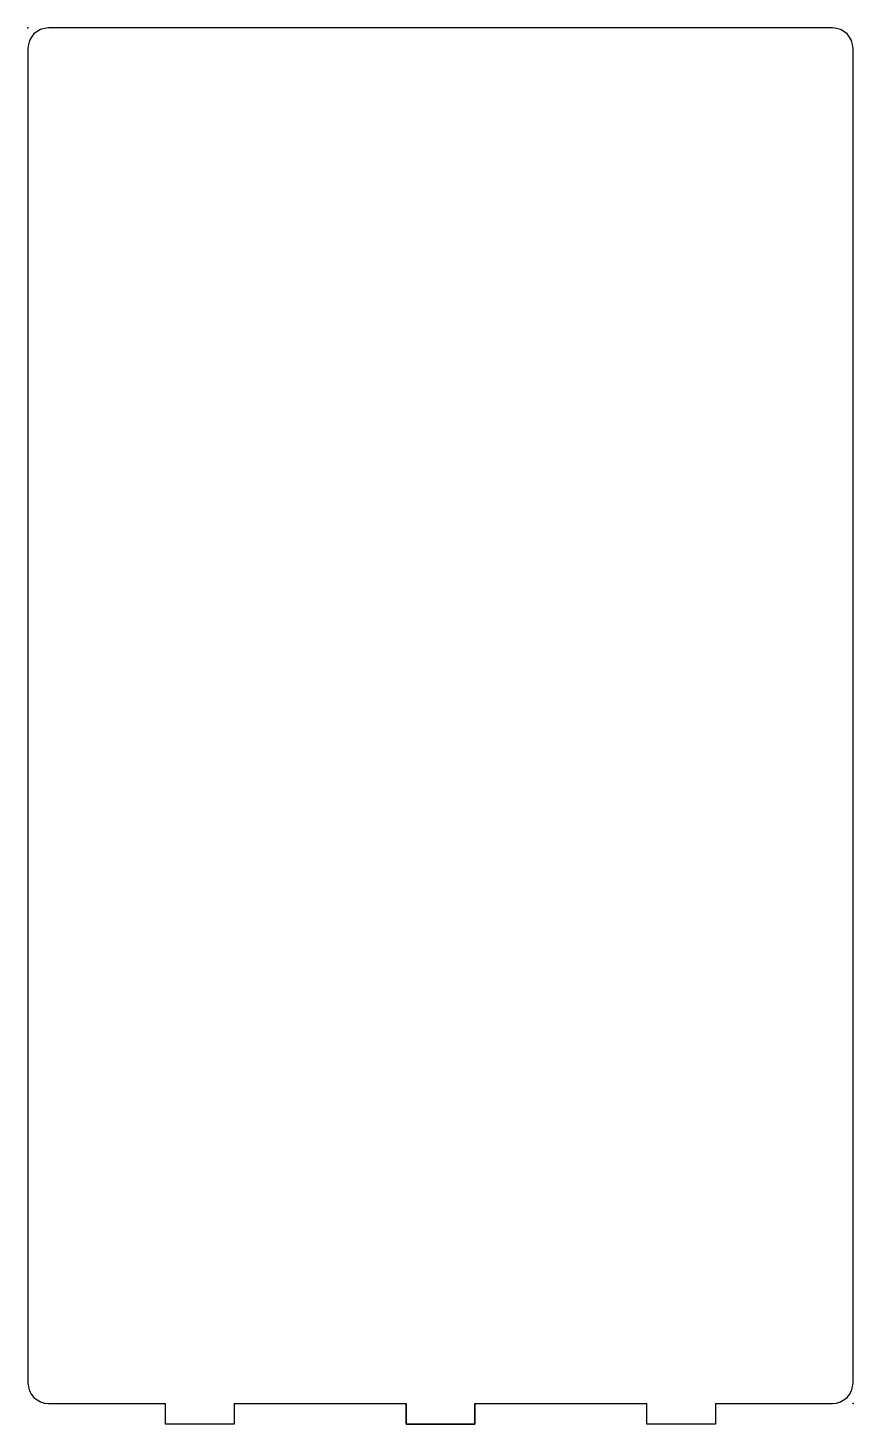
# Model space of a CAD drawing. Header units: millimetres. Extents: x 0 to 120, y 0 to 203.
import ezdxf

# ---------------------------------------------------------------- set-up
doc = ezdxf.new("R2010")
doc.units = ezdxf.units.MM
doc.layers.get('0').update_dxf_attribs({"linetype": 'CONTINUOUS'})

msp = doc.modelspace()

# ---------------------------------------------------------------- linework, layer by layer
for p, q in [((117, 203), (3, 203)), ((0, 200), (0, 6)), ((120, 6), (120, 200)), ((3, 3), (20, 3)), ((3, 3), (20, 3)), ((20, 0), (20, 3)), ((30, 3), (30, 0)), ((30, 3), (55, 3)), ((55, 3), (55, 0)), ((55, 0), (55, 3)), ((65, 0), (65, 3)), ((65, 3), (65, 0)), ((65, 3), (90, 3)), ((90, 0), (90, 3)), ((100, 3), (100, 0)), ((100, 3), (117, 3)), ((30, 0), (20, 0)), ((55, 0), (65, 0)), ((65, 0), (55, 0)), ((100, 0), (90, 0))]:
    msp.add_line(p, q)
for centre, start, end in [((3, 200), 90, 180), ((117, 200), 0, 90), ((3, 6), 180, 270), ((117, 6), 270, 360)]:
    msp.add_arc(centre, 3, start, end)
for p in [(0, 203), (120, 3)]:
    msp.add_point(p)

doc.saveas('drawing.dxf')
